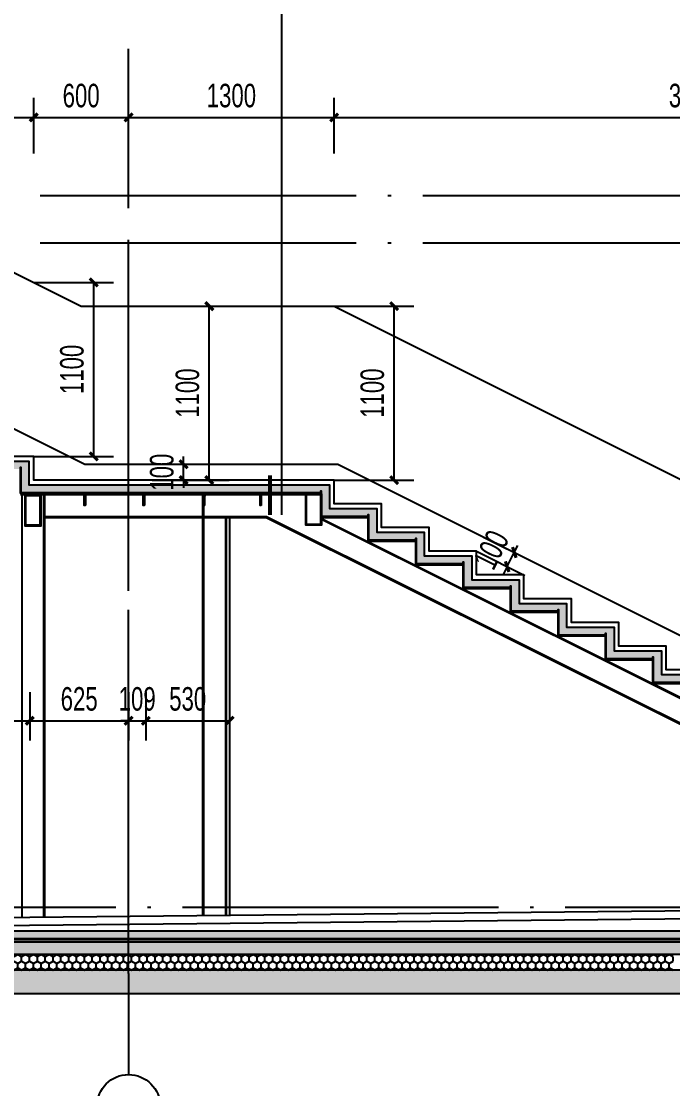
# Model space of a CAD drawing. Extents: x -26219 to 315419, y -160410 to -120810.
# Drawn here: x 152853 to 156972, y -153785 to -147035 of the extents above; entities that cross this region are included whole.
import ezdxf
from ezdxf.xclip import XClip

# ---------------------------------------------------------------- set-up
doc = ezdxf.new("R2010")
doc.units = 0
doc.header["$LTSCALE"] = 1000
doc.header["$MEASUREMENT"] = 0
doc.header["$XCLIPFRAME"] = 0
for name, pattern in [('104-14# 核心筒$2$DOTE', [2.42, 2, -0.2, 0.02, -0.2]), ('104-14# 核心筒$3$DOTE', [2.42, 2, -0.2, 0.02, -0.2]), ('DASH', [0.35, 0.25, -0.1])]:
    doc.linetypes.add(name, pattern=pattern)
for name, color, linetype in [('01-标注_尺寸', 124, 'Continuous'), ('01-标注_符号', 200, 'Continuous'), ('05-填充_天正', 26, 'Continuous'), ('104-14# 核心筒$2$01-标注_轴线坐标', 132, 'Continuous'), ('104-14# 核心筒$2$A_AXIS-轴线', 36, '104-14# 核心筒$2$DOTE'), ('104-14# 核心筒$3$A_AXIS-轴线', 36, '104-14# 核心筒$3$DOTE'), ('A-E_栏杆', 232, 'Continuous'), ('A-O_屋面', 201, 'Continuous'), ('A-SUR_保温', 222, 'Continuous'), ('A-SUR_看线', 231, 'Continuous'), ('A_STR-砼墙', 51, 'Continuous'), ('S_SURFACE', 6, 'Continuous')]:
    doc.layers.add(name, color=color, linetype=linetype)
doc.styles.add('_TCH_DIM_T3', font='ros.shx', dxfattribs={"width": 0.705882, "bigfont": 'jd.shx'})
doc.dimstyles.new('_TCH_ARCH&&50', dxfattribs={"dimtxt": 148.75, "dimasz": 50, "dimexe": 125, "dimexo": 150, "dimgap": 63.125, "dimtad": 1, "dimdec": 0, "dimzin": 0, "dimdsep": 46, "dimtxsty": '_TCH_DIM_T3', "dimblk": 'ARCHTICK', "dimcen": 0.09, "dimclrt": 7, "dimazin": 2, "dimtfac": 1, "dimtdec": 0, "dimtix": 1, "dimtmove": 2, "dimatfit": 3, "dimfxl": 0, "dimtolj": 1, "dimtzin": 0, "dimarcsym": 0})

# ---------------------------------------------------------------- blocks, each defined once
blk = doc.blocks.new('104-14# 核心筒')
at = {"layer": '104-14# 核心筒$2$A_AXIS-轴线'}
for p, q in [((-9370.1, 105800), (120259.9, 105800)), ((-24839, 16700), (120259.9, 16700))]:
    blk.add_line(p, q, dxfattribs=at)
blk = doc.blocks.new('d99d9d9d9dd6')
at = {"layer": '104-14# 核心筒$3$A_AXIS-轴线'}
for p, q in [((-13456, 0), (0, 0)), ((-8056, -4320), (-8056, 0))]:
    blk.add_line(p, q, dxfattribs=at)
at = {"layer": 'A_STR-砼墙'}
for p, q in [((-8739, -1592), (-6936, -1592)), ((-8730, -4264.9), (-8730, -1592)), ((-8592, -4263.6), (-8592, -1592)), ((-8586, -4263.5), (-8586, -1592)), ((-7586, -4253.7), (-7586, -1586)), ((-7580, -4253.7), (-7580, -1586)), ((-8586, -1730), (-7183.9, -1730)), ((-8586, -1736), (-7171.8, -1736)), ((-7442, -4252.3), (-7442, -1731)), ((-7436, -4252.3), (-7436, -1736)), ((-6836, -1742.6), (-1909.3, -4200))]:
    blk.add_line(p, q, dxfattribs=at)
for points in [[(-6842, -1580), (-8731, -1580, -0.414214), (-8736, -1575), (-8736, -1420), (-8742, -1420), (-8742, -1581, 0.414214), (-8737, -1586), (-6842, -1586)], [(-8336, -1586), (-8261, -1586), (-8261, -1590.7, -0.414214), (-8263.3, -1593), (-8320, -1593, 0.414214), (-8329, -1602), (-8329, -1658.7, -0.414214), (-8331.3, -1661), (-8336, -1661), (-8336, -1586)], [(-7963, -1586), (-7888, -1586), (-7888, -1590.7, -0.414214), (-7890.3, -1593), (-7947, -1593, 0.414214), (-7956, -1602), (-7956, -1658.7, -0.414214), (-7958.3, -1661), (-7963, -1661), (-7963, -1586)], [(-7582.1, -1586), (-7507.1, -1586), (-7507.1, -1590.7, -0.414214), (-7509.4, -1593), (-7566.1, -1593, 0.414214), (-7575.1, -1602), (-7575.1, -1658.7, -0.414214), (-7577.4, -1661), (-7582.1, -1661), (-7582.1, -1586)], [(-7224.8, -1586), (-7149.8, -1586), (-7149.8, -1590.7, -0.414214), (-7152.1, -1593), (-7208.8, -1593, 0.414214), (-7217.8, -1602), (-7217.8, -1658.7, -0.414214), (-7220.1, -1661), (-7224.8, -1661), (-7224.8, -1586)], [(-6542, -1730), (-6831, -1730, -0.414214), (-6836, -1725), (-6836, -1570), (-6842, -1570), (-6842, -1731, 0.414214), (-6837, -1736), (-6542, -1736)], [(-6242, -1880), (-6531, -1880, -0.414214), (-6536, -1875), (-6536, -1720), (-6542, -1720), (-6542, -1881, 0.414214), (-6537, -1886), (-6242, -1886)], [(-5942, -2030), (-6231, -2030, -0.414214), (-6236, -2025), (-6236, -1870), (-6242, -1870), (-6242, -2031, 0.414214), (-6237, -2036), (-5942, -2036)], [(-5642, -2180), (-5931, -2180, -0.414214), (-5936, -2175), (-5936, -2020), (-5942, -2020), (-5942, -2181, 0.414214), (-5937, -2186), (-5642, -2186)], [(-5342, -2330), (-5631, -2330, -0.414214), (-5636, -2325), (-5636, -2170), (-5642, -2170), (-5642, -2331, 0.414214), (-5637, -2336), (-5342, -2336)], [(-5042, -2480), (-5331, -2480, -0.414214), (-5336, -2475), (-5336, -2320), (-5342, -2320), (-5342, -2481, 0.414214), (-5337, -2486), (-5042, -2486)], [(-4742, -2630), (-5031, -2630, -0.414214), (-5036, -2625), (-5036, -2470), (-5042, -2470), (-5042, -2631, 0.414214), (-5037, -2636), (-4742, -2636)], [(-4442, -2780), (-4731, -2780, -0.414214), (-4736, -2775), (-4736, -2620), (-4742, -2620), (-4742, -2781, 0.414214), (-4737, -2786), (-4442, -2786)]]:
    blk.add_lwpolyline(points, format="xyb", dxfattribs=at)
for points in [[(-8711, -1592), (-8611, -1592), (-8611, -1792), (-8711, -1792)], [(-8705, -1598), (-8617, -1598), (-8617, -1786), (-8705, -1786)], [(-6936, -1586), (-6836, -1586), (-6836, -1786), (-6936, -1786)], [(-6930, -1592), (-6842, -1592), (-6842, -1780), (-6930, -1780)]]:
    blk.add_lwpolyline(points, close=True, dxfattribs=at)
for points in [[(-6756, -1620), (-6756, -1620)], [(-7185.3, -1736), (-2245.3, -4200)], [(-7183.9, -1730), (-2231.9, -4200)], [(-1922.8, -4200), (-6836, -1749.3)]]:
    blk.add_lwpolyline(points, dxfattribs=at)
blk = doc.blocks.new('_ArchTick')
at = {"color": 0, "linetype": 'ByBlock', "const_width": 0.4}
blk.add_lwpolyline([(-0.5, -0.5), (0.5, 0.5)], dxfattribs=at)
blk = doc.blocks.new('*D607')
at = {"layer": '01-标注_尺寸', "color": 0, "lineweight": -2, "transparency": 16777216}
for p, q in [((154831.4, -147869.7), (154831.4, -147518)), ((159931.4, -147869.7), (159931.4, -147518)), ((154831.4, -147643), (159931.4, -147643))]:
    blk.add_line(p, q, dxfattribs=at)
at = {"layer": 'Defpoints', "color": 0, "transparency": 16777216}
for p in [(159931.4, -147643), (154831.4, -148019.7), (159931.4, -148019.7)]:
    blk.add_point(p, dxfattribs=at)
at = {"layer": '01-标注_尺寸', "color": 0, "lineweight": -2, "transparency": 16777216, "xscale": 50, "yscale": 50, "zscale": 50, "rotation": 180}
blk.add_blockref('_ArchTick', (154831.4, -147643), dxfattribs=at)
at = {"layer": '01-标注_尺寸', "color": 0, "lineweight": -2, "transparency": 16777216, "xscale": 50, "yscale": 50, "zscale": 50}
blk.add_blockref('_ArchTick', (159931.4, -147643), dxfattribs=at)
at = {"layer": '01-标注_尺寸', "color": 7, "transparency": 16777216, "insert": (157381.4, -147505.5), "char_height": 148.75, "attachment_point": 5, "style": '_TCH_DIM_T3'}
blk.add_mtext('\\A1;300×17=5100', dxfattribs=at)
blk = doc.blocks.new('*D894')
at = {"layer": '01-标注_尺寸', "color": 0, "lineweight": -2, "transparency": 16777216}
for p, q in [((153531.4, -147871), (153531.4, -147518)), ((154831.4, -147871), (154831.4, -147518)), ((153531.4, -147643), (154831.4, -147643))]:
    blk.add_line(p, q, dxfattribs=at)
at = {"layer": 'Defpoints', "color": 0, "transparency": 16777216}
for p in [(154831.4, -147643), (153531.4, -148021), (154831.4, -148021)]:
    blk.add_point(p, dxfattribs=at)
at = {"layer": '01-标注_尺寸', "color": 0, "lineweight": -2, "transparency": 16777216, "xscale": 50, "yscale": 50, "zscale": 50, "rotation": 180}
blk.add_blockref('_ArchTick', (153531.4, -147643), dxfattribs=at)
at = {"layer": '01-标注_尺寸', "color": 0, "lineweight": -2, "transparency": 16777216, "xscale": 50, "yscale": 50, "zscale": 50}
blk.add_blockref('_ArchTick', (154831.4, -147643), dxfattribs=at)
at = {"layer": '01-标注_尺寸', "color": 7, "transparency": 16777216, "insert": (154181.4, -147505.5), "char_height": 148.75, "attachment_point": 5, "style": '_TCH_DIM_T3'}
blk.add_mtext('\\A1;1300', dxfattribs=at)
blk = doc.blocks.new('*D895')
at = {"layer": '01-标注_尺寸', "color": 0, "lineweight": -2, "transparency": 16777216}
for p, q in [((152931.4, -147871), (152931.4, -147518)), ((153531.4, -147871), (153531.4, -147518)), ((152931.4, -147643), (153531.4, -147643))]:
    blk.add_line(p, q, dxfattribs=at)
at = {"layer": 'Defpoints', "color": 0, "transparency": 16777216}
for p in [(153531.4, -147643), (152931.4, -148021), (153531.4, -148021)]:
    blk.add_point(p, dxfattribs=at)
at = {"layer": '01-标注_尺寸', "color": 0, "lineweight": -2, "transparency": 16777216, "xscale": 50, "yscale": 50, "zscale": 50, "rotation": 180}
blk.add_blockref('_ArchTick', (152931.4, -147643), dxfattribs=at)
at = {"layer": '01-标注_尺寸', "color": 0, "lineweight": -2, "transparency": 16777216, "xscale": 50, "yscale": 50, "zscale": 50}
blk.add_blockref('_ArchTick', (153531.4, -147643), dxfattribs=at)
at = {"layer": '01-标注_尺寸', "color": 7, "transparency": 16777216, "insert": (153231.4, -147505.5), "char_height": 148.75, "attachment_point": 5, "style": '_TCH_DIM_T3'}
blk.add_mtext('\\A1;600', dxfattribs=at)
blk = doc.blocks.new('*D896')
at = {"layer": '01-标注_尺寸', "color": 0, "lineweight": -2, "transparency": 16777216}
for p, q in [((149631.4, -147871), (149631.4, -147518)), ((152931.4, -147871), (152931.4, -147518)), ((149631.4, -147643), (152931.4, -147643))]:
    blk.add_line(p, q, dxfattribs=at)
at = {"layer": 'Defpoints', "color": 0, "transparency": 16777216}
for p in [(152931.4, -147643), (149631.4, -148021), (152931.4, -148021)]:
    blk.add_point(p, dxfattribs=at)
at = {"layer": '01-标注_尺寸', "color": 0, "lineweight": -2, "transparency": 16777216, "xscale": 50, "yscale": 50, "zscale": 50, "rotation": 180}
blk.add_blockref('_ArchTick', (149631.4, -147643), dxfattribs=at)
at = {"layer": '01-标注_尺寸', "color": 0, "lineweight": -2, "transparency": 16777216, "xscale": 50, "yscale": 50, "zscale": 50}
blk.add_blockref('_ArchTick', (152931.4, -147643), dxfattribs=at)
at = {"layer": '01-标注_尺寸', "color": 7, "transparency": 16777216, "insert": (151281.4, -147505.5), "char_height": 148.75, "attachment_point": 5, "style": '_TCH_DIM_T3'}
blk.add_mtext('\\A1;300×11=3300', dxfattribs=at)
blk = doc.blocks.new('*D1475')
at = {"layer": '01-标注_尺寸', "color": 0, "lineweight": -2, "transparency": 16777216}
for p, q in [((152931.4, -148686.5), (153435.9, -148686.5)), ((153310.9, -149786.5), (153310.9, -148686.5)), ((152931.4, -149786.5), (153435.9, -149786.5))]:
    blk.add_line(p, q, dxfattribs=at)
at = {"layer": 'Defpoints', "color": 0, "transparency": 16777216}
for p in [(152781.4, -148686.5), (153310.9, -148686.5), (152781.4, -149786.5)]:
    blk.add_point(p, dxfattribs=at)
at = {"layer": '01-标注_尺寸', "color": 0, "lineweight": -2, "transparency": 16777216, "xscale": 50, "yscale": 50, "zscale": 50}
for p, rotation in [((153310.9, -148686.5), 90), ((153310.9, -149786.5), 270)]:
    blk.add_blockref('_ArchTick', p, dxfattribs=dict(at, rotation=rotation))
at = {"layer": '01-标注_尺寸', "color": 7, "transparency": 16777216, "insert": (153173.4, -149236.5), "char_height": 148.75, "attachment_point": 5, "rotation": 90, "style": '_TCH_DIM_T3'}
blk.add_mtext('\\A1;1100', dxfattribs=at)
blk = doc.blocks.new('*D1476')
at = {"layer": '01-标注_尺寸', "color": 0, "lineweight": -2, "transparency": 16777216}
for p, q in [((154831.4, -148836.5), (155335.9, -148836.5)), ((155210.9, -149936.5), (155210.9, -148836.5)), ((154831.4, -149936.5), (155335.9, -149936.5))]:
    blk.add_line(p, q, dxfattribs=at)
at = {"layer": 'Defpoints', "color": 0, "transparency": 16777216}
for p in [(154681.4, -148836.5), (155210.9, -148836.5), (154681.4, -149936.5)]:
    blk.add_point(p, dxfattribs=at)
at = {"layer": '01-标注_尺寸', "color": 0, "lineweight": -2, "transparency": 16777216, "xscale": 50, "yscale": 50, "zscale": 50}
for p, rotation in [((155210.9, -148836.5), 90), ((155210.9, -149936.5), 270)]:
    blk.add_blockref('_ArchTick', p, dxfattribs=dict(at, rotation=rotation))
at = {"layer": '01-标注_尺寸', "color": 7, "transparency": 16777216, "insert": (155073.4, -149386.5), "char_height": 148.75, "attachment_point": 5, "rotation": 90, "style": '_TCH_DIM_T3'}
blk.add_mtext('\\A1;1100', dxfattribs=at)
blk = doc.blocks.new('*D1686')
at = {"layer": '01-标注_尺寸', "color": 0, "lineweight": -2, "transparency": 16777216}
for p, q in [((153881.4, -148836.5), (154166.7, -148836.5)), ((154041.7, -149936.5), (154041.7, -148836.5)), ((153881.4, -149936.5), (154166.7, -149936.5))]:
    blk.add_line(p, q, dxfattribs=at)
at = {"layer": 'Defpoints', "color": 0, "transparency": 16777216}
for p in [(153731.4, -148836.5), (154041.7, -148836.5), (153731.4, -149936.5)]:
    blk.add_point(p, dxfattribs=at)
at = {"layer": '01-标注_尺寸', "color": 0, "lineweight": -2, "transparency": 16777216, "xscale": 50, "yscale": 50, "zscale": 50}
for p, rotation in [((154041.7, -148836.5), 90), ((154041.7, -149936.5), 270)]:
    blk.add_blockref('_ArchTick', p, dxfattribs=dict(at, rotation=rotation))
at = {"layer": '01-标注_尺寸', "color": 7, "transparency": 16777216, "insert": (153904.2, -149386.5), "char_height": 148.75, "attachment_point": 5, "rotation": 90, "style": '_TCH_DIM_T3'}
blk.add_mtext('\\A1;1100', dxfattribs=at)
blk = doc.blocks.new('*D1689')
at = {"layer": '01-标注_尺寸', "color": 0, "lineweight": -2, "transparency": 16777216}
for p, q in [((155776.1, -150297), (156082.3, -150450.1)), ((155731.4, -150386.5), (156037.6, -150539.6)), ((155925.8, -150483.7), (155970.5, -150394.2)), ((155970.5, -150394.2), (155992.8, -150349.5)), ((155925.8, -150483.7), (155903.4, -150528.4))]:
    blk.add_line(p, q, dxfattribs=at)
at = {"layer": 'Defpoints', "color": 0, "transparency": 16777216}
for p in [(155641.9, -150229.9), (155597.2, -150319.4), (155970.5, -150394.2)]:
    blk.add_point(p, dxfattribs=at)
at = {"layer": '01-标注_尺寸', "color": 0, "lineweight": -2, "transparency": 16777216, "xscale": 50, "yscale": 50, "zscale": 50}
for p, rotation in [((155970.5, -150394.2), 243.434948822922), ((155925.8, -150483.7), 63.43494882292197)]:
    blk.add_blockref('_ArchTick', p, dxfattribs=dict(at, rotation=rotation))
at = {"layer": '01-标注_尺寸', "color": 7, "transparency": 16777216, "insert": (155825.1, -150377.5), "char_height": 148.75, "attachment_point": 5, "rotation": 63.43495, "style": '_TCH_DIM_T3'}
blk.add_mtext('\\A1;100', dxfattribs=at)
blk = doc.blocks.new('*D1692')
at = {"layer": '01-标注_尺寸', "color": 0, "lineweight": -2, "transparency": 16777216}
for p, q in [((153879.4, -149836.5), (153879.4, -149786.5)), ((153681.4, -149836.5), (154004.4, -149836.5)), ((153879.4, -149936.5), (153879.4, -149836.5)), ((153681.4, -149936.5), (154004.4, -149936.5)), ((153879.4, -149936.5), (153879.4, -149986.5))]:
    blk.add_line(p, q, dxfattribs=at)
at = {"layer": 'Defpoints', "color": 0, "transparency": 16777216}
for p in [(153531.4, -149836.5), (153879.4, -149836.5), (153531.4, -149936.5)]:
    blk.add_point(p, dxfattribs=at)
at = {"layer": '01-标注_尺寸', "color": 0, "lineweight": -2, "transparency": 16777216, "xscale": 50, "yscale": 50, "zscale": 50}
for p, rotation in [((153879.4, -149836.5), 270), ((153879.4, -149936.5), 90)]:
    blk.add_blockref('_ArchTick', p, dxfattribs=dict(at, rotation=rotation))
at = {"layer": '01-标注_尺寸', "color": 7, "transparency": 16777216, "insert": (153741.9, -149886.5), "char_height": 148.75, "attachment_point": 5, "rotation": 90, "style": '_TCH_DIM_T3'}
blk.add_mtext('\\A1;100', dxfattribs=at)
blk = doc.blocks.new('$LinePat$聚苯板')
at = {"color": 0}
for p, q in [((14.8, -8.6), (0, 0)), ((29.7, 0), (14.8, -8.6)), ((14.8, -25.7), (0, -34.3)), ((0, -34.3), (0, -51.4)), ((14.8, -8.6), (14.8, -25.7)), ((29.7, -34.3), (14.8, -25.7)), ((0, -51.4), (14.8, -60)), ((14.8, -60), (29.7, -51.4))]:
    blk.add_line(p, q, dxfattribs=at)
blk = doc.blocks.new('*D1755')
at = {"layer": '01-标注_尺寸', "color": 0, "lineweight": -2, "transparency": 16777216}
for p, q in [((153640.5, -151277.9), (153640.5, -151583.7)), ((154170, -151277.9), (154170, -151583.7)), ((153640.5, -151458.7), (154170, -151458.7))]:
    blk.add_line(p, q, dxfattribs=at)
at = {"layer": 'Defpoints', "color": 0, "transparency": 16777216}
for p in [(153640.5, -151127.9), (154170, -151127.9), (154170, -151458.7)]:
    blk.add_point(p, dxfattribs=at)
at = {"layer": '01-标注_尺寸', "color": 0, "lineweight": -2, "transparency": 16777216, "xscale": 50, "yscale": 50, "zscale": 50, "rotation": 180}
blk.add_blockref('_ArchTick', (153640.5, -151458.7), dxfattribs=at)
at = {"layer": '01-标注_尺寸', "color": 0, "lineweight": -2, "transparency": 16777216, "xscale": 50, "yscale": 50, "zscale": 50}
blk.add_blockref('_ArchTick', (154170, -151458.7), dxfattribs=at)
at = {"layer": '01-标注_尺寸', "color": 7, "transparency": 16777216, "insert": (153905.2, -151321.2), "char_height": 148.75, "attachment_point": 5, "style": '_TCH_DIM_T3'}
blk.add_mtext('\\A1;530', dxfattribs=at)
blk = doc.blocks.new('*D1756')
at = {"layer": '01-标注_尺寸', "color": 0, "lineweight": -2, "transparency": 16777216}
for p, q in [((153531.4, -151277.9), (153531.4, -151583.7)), ((153640.5, -151277.9), (153640.5, -151583.7)), ((153531.4, -151458.7), (153481.4, -151458.7)), ((153531.4, -151458.7), (153640.5, -151458.7)), ((153640.5, -151458.7), (153690.5, -151458.7))]:
    blk.add_line(p, q, dxfattribs=at)
at = {"layer": 'Defpoints', "color": 0, "transparency": 16777216}
for p in [(153531.4, -151127.9), (153640.5, -151127.9), (153640.5, -151458.7)]:
    blk.add_point(p, dxfattribs=at)
at = {"layer": '01-标注_尺寸', "color": 0, "lineweight": -2, "transparency": 16777216, "xscale": 50, "yscale": 50, "zscale": 50}
blk.add_blockref('_ArchTick', (153531.4, -151458.7), dxfattribs=at)
at = {"layer": '01-标注_尺寸', "color": 0, "lineweight": -2, "transparency": 16777216, "xscale": 50, "yscale": 50, "zscale": 50, "rotation": 180}
blk.add_blockref('_ArchTick', (153640.5, -151458.7), dxfattribs=at)
at = {"layer": '01-标注_尺寸', "color": 7, "transparency": 16777216, "insert": (153585.9, -151321.2), "char_height": 148.75, "attachment_point": 5, "style": '_TCH_DIM_T3'}
blk.add_mtext('\\A1;109', dxfattribs=at)
blk = doc.blocks.new('*D1757')
at = {"layer": '01-标注_尺寸', "color": 0, "lineweight": -2, "transparency": 16777216}
for p, q in [((152906.4, -151277.9), (152906.4, -151583.7)), ((153531.4, -151277.9), (153531.4, -151583.7)), ((152906.4, -151458.7), (153531.4, -151458.7))]:
    blk.add_line(p, q, dxfattribs=at)
at = {"layer": 'Defpoints', "color": 0, "transparency": 16777216}
for p in [(152906.4, -151127.9), (153531.4, -151127.9), (153531.4, -151458.7)]:
    blk.add_point(p, dxfattribs=at)
at = {"layer": '01-标注_尺寸', "color": 0, "lineweight": -2, "transparency": 16777216, "xscale": 50, "yscale": 50, "zscale": 50, "rotation": 180}
blk.add_blockref('_ArchTick', (152906.4, -151458.7), dxfattribs=at)
at = {"layer": '01-标注_尺寸', "color": 0, "lineweight": -2, "transparency": 16777216, "xscale": 50, "yscale": 50, "zscale": 50}
blk.add_blockref('_ArchTick', (153531.4, -151458.7), dxfattribs=at)
at = {"layer": '01-标注_尺寸', "color": 7, "transparency": 16777216, "insert": (153218.9, -151321.2), "char_height": 148.75, "attachment_point": 5, "style": '_TCH_DIM_T3'}
blk.add_mtext('\\A1;625', dxfattribs=at)
blk = doc.blocks.new('*D1758')
at = {"layer": '01-标注_尺寸', "color": 0, "lineweight": -2, "transparency": 16777216}
for p, q in [((149331.4, -151277.9), (149331.4, -151583.7)), ((152906.4, -151277.9), (152906.4, -151583.7)), ((149331.4, -151458.7), (152906.4, -151458.7))]:
    blk.add_line(p, q, dxfattribs=at)
at = {"layer": 'Defpoints', "color": 0, "transparency": 16777216}
for p in [(149331.4, -151127.9), (152906.4, -151127.9), (152906.4, -151458.7)]:
    blk.add_point(p, dxfattribs=at)
at = {"layer": '01-标注_尺寸', "color": 0, "lineweight": -2, "transparency": 16777216, "xscale": 50, "yscale": 50, "zscale": 50, "rotation": 180}
blk.add_blockref('_ArchTick', (149331.4, -151458.7), dxfattribs=at)
at = {"layer": '01-标注_尺寸', "color": 0, "lineweight": -2, "transparency": 16777216, "xscale": 50, "yscale": 50, "zscale": 50}
blk.add_blockref('_ArchTick', (152906.4, -151458.7), dxfattribs=at)
at = {"layer": '01-标注_尺寸', "color": 7, "transparency": 16777216, "insert": (151118.9, -151321.2), "char_height": 148.75, "attachment_point": 5, "style": '_TCH_DIM_T3'}
blk.add_mtext('\\A1;3575', dxfattribs=at)

msp = doc.modelspace()

# ---------------------------------------------------------------- hatches: boundary and pattern name
at = {"layer": '05-填充_天正'}
h = msp.add_hatch(dxfattribs=at)
h.set_pattern_fill('钢筋混凝土', color=256, scale=20, style=0)
h.set_pattern_definition([(45, (0, 0), (-35.355339, 35.355339), []), (50, (0, 0), (143.452037, -12.55043), [15, -165]), (355, (0, 0), (-27.75027, 150.43843), [12, -132]), (100.4514, (11.95, -1.05), (115.70188, 137.88791), [12.74804, -140.22842]), (46.1842, (0, 40), (213.44821, -33.1038), [22.5, -247.5]), (96.6356, (17.79, 37.24), (186.93254, 194.82357), [19.12206, -210.3426]), (351.1842, (0, 40), (186.9324, 194.82372), [18, -198]), (21, (20, 30), (119.38141, -80.52378), [15, -165]), (326, (20, 30), (48.66307, 145.03001), [12, -132]), (71.4514, (29.95, 23.29), (168.04453, 64.5061), [12.74804, -140.22842]), (37.5, (0, 0), (2.431971, 66.578771), [0, -130.4, 0, -134, 0, -132.5]), (7.5, (0, 0), (52.613907, 78.882342), [0, -76.4, 0, -127.4, 0, -50.5]), (327.5, (-44.6, 0), (106.764487, -4.510974), [0, -50, 0, -156, 0, -207]), (317.5, (-64.6, 0), (116.637234, 20.020996), [0, -65, 0, -103.6, 0, -147])])
h.paths.add_polyline_path([(159901.4, -152636.5), (159678.1, -152636.5), (159551.4, -152573.3), (159551.4, -152416.5), (159251.4, -152416.5), (159251.4, -152266.5), (158951.4, -152266.5), (158951.4, -152116.5), (158651.4, -152116.5), (158651.4, -151966.5), (158351.4, -151966.5), (158351.4, -151816.5), (158051.4, -151816.5), (158051.4, -151666.5), (157751.4, -151666.5), (157751.4, -151516.5), (157451.4, -151516.5), (157451.4, -151366.5), (157151.4, -151366.5), (157151.4, -151216.5), (156851.4, -151216.5), (156851.4, -151066.5), (156551.4, -151066.5), (156551.4, -150916.5), (156251.4, -150916.5), (156251.4, -150766.5), (155951.4, -150766.5), (155951.4, -150616.5), (155651.4, -150616.5), (155651.4, -150466.5), (155351.4, -150466.5), (155351.4, -150316.5), (155051.4, -150316.5), (155051.4, -150166.5), (154751.4, -150166.5), (154751.4, -150016.5), (152851.4, -150016.5), (152851.4, -149866.5), (152551.4, -149866.5), (152551.4, -149716.5), (152251.4, -149716.5), (152251.4, -149566.5), (151951.4, -149566.5), (151951.4, -149416.5), (151651.4, -149416.5), (151651.4, -149266.5), (151351.4, -149266.5), (151351.4, -149116.5), (151051.4, -149116.5), (151051.4, -148966.5), (150751.4, -148966.5), (150751.4, -148816.5), (150451.4, -148816.5), (150451.4, -148666.5), (150151.4, -148666.5), (150151.4, -148516.5), (149851.4, -148516.5), (149851.4, -148486.5), (149031.4, -148486.5), (149031.4, -148286.5), (149601.4, -148286.5), (149601.4, -148316.5), (149901.4, -148316.5), (149901.4, -148466.5), (150201.4, -148466.5), (150201.4, -148616.5), (150501.4, -148616.5), (150501.4, -148766.5), (150801.4, -148766.5), (150801.4, -148916.5), (151101.4, -148916.5), (151101.4, -149066.5), (151401.4, -149066.5), (151401.4, -149216.5), (151701.4, -149216.5), (151701.4, -149366.5), (152001.4, -149366.5), (152001.4, -149516.5), (152301.4, -149516.5), (152301.4, -149666.5), (152601.4, -149666.5), (152601.4, -149816.5), (152901.4, -149816.5), (152901.4, -149966.5), (154801.4, -149966.5), (154801.4, -150116.5), (155101.4, -150116.5), (155101.4, -150266.5), (155401.4, -150266.5), (155401.4, -150416.5), (155701.4, -150416.5), (155701.4, -150566.5), (156001.4, -150566.5), (156001.4, -150716.5), (156301.4, -150716.5), (156301.4, -150866.5), (156601.4, -150866.5), (156601.4, -151016.5), (156901.4, -151016.5), (156901.4, -151166.5), (157201.4, -151166.5), (157201.4, -151316.5), (157501.4, -151316.5), (157501.4, -151466.5), (157801.4, -151466.5), (157801.4, -151616.5), (158101.4, -151616.5), (158101.4, -151766.5), (158401.4, -151766.5), (158401.4, -151916.5), (158701.4, -151916.5), (158701.4, -152066.5), (159001.4, -152066.5), (159001.4, -152216.5), (159301.4, -152216.5), (159301.4, -152366.5), (159601.4, -152366.5), (159601.4, -152516.5), (159901.4, -152516.5)])
h = msp.add_hatch(dxfattribs=at)
h.set_pattern_fill('钢筋混凝土', color=256, scale=50, style=0)
h.set_pattern_definition([(45, (0, 0), (-88.38835, 88.38835), []), (50, (0, 0), (358.6301, -31.37607), [37.5, -412.5]), (355, (0, 0), (-69.37567, 376.09607), [30, -330]), (100.4514, (29.9, -2.6), (289.2547, 344.71977), [31.8701, -350.57106]), (46.1842, (0, 100), (533.6205, -82.7595), [56.25, -618.75]), (96.6356, (44.47, 93.1), (467.3314, 487.0589), [47.8051, -525.8565]), (351.1842, (0, 100), (467.331, 487.0593), [45, -495]), (21, (50, 75), (298.45353, -201.30945), [37.5, -412.5]), (326, (50, 75), (121.65767, 362.575), [30, -330]), (71.4514, (74.87, 58.22), (420.1113, 161.26525), [31.8701, -350.57106]), (37.5, (0, 0), (6.07993, 166.44693), [0, -326, 0, -335, 0, -331.25]), (7.5, (0, 0), (131.53477, 197.20586), [0, -191, 0, -318.5, 0, -126.25]), (327.5, (-111.5, 0), (266.91122, -11.277436), [0, -125, 0, -390, 0, -517.5]), (317.5, (-161.5, 0), (291.59308, 50.0525), [0, -162.5, 0, -259, 0, -367.5])])
h.paths.add_polyline_path([(161587.4, -153036.5), (159808.1, -153036.5), (159808.1, -152736.5), (159208.1, -152736.5), (159208.1, -153036.5), (149281.4, -153036.5), (149281.4, -153186.5), (161587.4, -153186.5)])
h = msp.add_hatch(dxfattribs=at)
h.set_pattern_fill('钢筋混凝土', color=256, scale=20, style=0)
h.set_pattern_definition([(45, (207292.14, -322425.46), (-35.355339, 35.355339), []), (50, (207292.14, -322425.46), (143.45204, -12.55043), [15, -165]), (355, (207292.14, -322425.46), (-27.75027, 150.43843), [12, -132]), (100.4514, (207304.09, -322426.5), (115.70188, 137.88791), [12.74804, -140.22842]), (46.1842, (207292.14, -322385.46), (213.44821, -33.1038), [22.5, -247.5]), (96.6356, (207309.93, -322388.22), (186.93254, 194.82357), [19.12206, -210.3426]), (351.1842, (207292.14, -322385.46), (186.9324, 194.82372), [18, -198]), (21, (207312.14, -322395.46), (119.38141, -80.52378), [15, -165]), (326, (207312.14, -322395.46), (48.66307, 145.03001), [12, -132]), (71.4514, (207322.09, -322402.17), (168.04453, 64.5061), [12.74804, -140.22842]), (37.5, (207292.14, -322425.46), (2.431971, 66.578771), [0, -130.4, 0, -134, 0, -132.5]), (7.5, (207292.14, -322425.46), (52.613907, 78.882342), [0, -76.4, 0, -127.4, 0, -50.5]), (327.5, (207247.54, -322425.46), (106.764487, -4.510974), [0, -50, 0, -156, 0, -207]), (317.5, (207227.54, -322425.46), (116.637234, 20.020996), [0, -65, 0, -103.6, 0, -147])])
h.paths.add_polyline_path([(159208.1, -152836.5), (159208.1, -152786.5), (149281.4, -152786.5), (149281.4, -152836.5)])
at = {"layer": 'A-SUR_保温'}
h = msp.add_hatch(dxfattribs=at)
h.set_pattern_fill('加气混凝土', color=26, scale=20)
h.set_pattern_definition([(0, (84534.8, -190491.23), (120, 240), [0, -240]), (0, (84394.4, -190523.63), (120, 240), [0, -240]), (0, (84472.4, -190526.03), (120, 240), [0, -240]), (0, (84557.6, -190455.23), (120, 240), [0, -240]), (0, (84458, -190538.03), (120, 240), [0, -240]), (0, (84581.6, -190304.03), (120, 240), [0, -240]), (0, (84508.4, -190323.23), (120, 240), [0, -240]), (0, (84546.8, -190353.23), (120, 240), [0, -240]), (0, (84351.2, -190358.03), (120, 240), [0, -240]), (0, (84468.8, -190368.83), (120, 240), [0, -240]), (0, (84423.2, -190430.03), (120, 240), [0, -240]), (0, (84425.6, -190520.03), (120, 240), [0, -240]), (0, (84515.6, -190529.63), (120, 240), [0, -240]), (0, (84581.6, -190424.03), (120, 240), [0, -240]), (0, (84357.2, -190461.23), (120, 240), [0, -240]), (0, (84377.6, -190420.43), (120, 240), [0, -240]), (0, (84471.2, -190437.23), (120, 240), [0, -240]), (0, (84437.6, -190472.03), (120, 240), [0, -240]), (0, (84418.4, -190392.83), (120, 240), [0, -240]), (0, (84448.4, -190302.83), (120, 240), [0, -240]), (0, (84366.8, -190511.63), (120, 240), [0, -240]), (0, (84498.8, -190352.03), (120, 240), [0, -240]), (0, (84387.2, -190348.43), (120, 240), [0, -240]), (0, (84368, -190317.23), (120, 240), [0, -240]), (130.601294, (84566.854, -190379.172), (-599.9999934, 720.0000031), [10.5366, -4414.8444]), (18.43495, (84549.71, -190374.6), (599.999998, 239.999998), [10.8421, -1507.05116]), (90, (84549.71, -190384.89), (120, 240), [10.2857, -469.71426]), (161.56505, (84559.997, -190388.315), (-600.000003, 239.999982), [10.8421, -1507.05116]), (53.1301, (84559.997, -190388.315), (120, 240), [11.4286, -1188.5714]), (135, (84569.14, -190510.6), (-120.000015, 239.99998), [9.69746, -669.12504]), (45, (84555.426, -190510.6), (120, 240), [9.69746, -669.12504]), (135, (84562.28, -190517.46), (-120.000015, 239.99998), [9.69746, -669.12504]), (45, (84562.28, -190517.46), (120, 240), [9.69746, -669.12504]), (116.56505, (84453.71, -190349.46), (-2e-05, 480), [12.7775, -255.5506]), (180, (84448, -190338.03), (-120, 240), [13.7143, -226.2857]), (63.43495, (84428.57, -190349.46), (1e-06, 480), [12.7775, -255.5506]), (116.56505, (84434.28, -190360.89), (-2e-05, 480), [12.7775, -255.5506]), (0, (84434.28, -190360.89), (120, 240), [13.7143, -226.2857]), (63.43495, (84448, -190360.89), (1e-06, 480), [12.7775, -255.5506]), (107.102728, (84543.997, -190430.6), (-359.9999862, 1200.0000019), [15.54454, -6513.161]), (143.972626, (84539.426, -190415.743), (-2279.999971, 1679.999998), [15.54454, -3248.808]), (180, (84526.85, -190406.6), (-120, 240), [14.85714, -225.14284]), (36.027373, (84499.426, -190415.743), (2279.999983, 1679.999982), [15.54454, -3248.808]), (71.56505, (84494.854, -190429.457), (360.000002, 1199.999998), [14.4561, -1503.4371]), (107.102728, (84499.4255, -190444.315), (-359.9999862, 1200.0000019), [15.54454, -6513.161]), (143.972626, (84511.997, -190453.457), (-2279.999971, 1679.999998), [15.54454, -3248.808]), (0, (84512, -190453.46), (120, 240), [14.85714, -225.14284]), (36.027373, (84526.854, -190453.457), (2279.999983, 1679.999982), [15.54454, -3248.808]), (71.56505, (84539.426, -190444.315), (360.000002, 1199.999998), [14.4561, -1503.4371]), (150.25512, (84546.283, -190318.6), (-360.000001, 239.999997), [9.214, -1925.72784]), (90, (84538.28, -190323.17), (120, 240), [9.14286, -470.8571]), (29.74488, (84538.283, -190323.172), (360, 239.999999), [9.214, -1925.72784]), (116.56505, (84490.28, -190488.89), (-2e-05, 480), [12.7775, -255.5506]), (168.690067, (84484.568, -190477.457), (-1080.000001, 239.999994), [11.6549, -2435.8742]), (41.185925, (84463.997, -190483.172), (2999.9999818, 2639.9999769), [12.14874, -5090.3208]), (90, (84464, -190494.6), (120, 240), [11.4286, -468.5714]), (138.814074, (84473.14, -190502.6), (-2999.9999467, 2640.0000168), [12.14874, -5090.3208]), (16.699244, (84473.14, -190502.6), (3959.9999702, 1199.9999874), [11.9318, -4999.415]), (60.945396, (84484.568, -190499.172), (119.9999997, 239.9999979), [11.76643, -4930.1358]), (109.983106, (84389.711, -190388.315), (-600.0000023, 1679.9999956), [13.3768, -5604.879]), (155.556045, (84385.14, -190375.743), (-1560.000006, 719.999985), [13.8092, -5786.0526]), (24.443955, (84359.997, -190375.743), (1560.0000008, 719.9999965), [13.8092, -5786.0526]), (70.016893, (84355.426, -190388.315), (600.0000018, 1679.9999958), [13.3768, -5604.879]), (109.983106, (84359.997, -190400.886), (-600.0000023, 1679.9999956), [13.3768, -5604.879]), (160.016893, (84372.568, -190405.457), (-600.0000004, 239.999989), [13.3768, -2795.751]), (19.983107, (84372.568, -190405.457), (599.9999967, 239.9999996), [13.3768, -2795.751]), (70.016893, (84385.14, -190400.886), (600.0000018, 1679.9999958), [13.3768, -5604.879]), (122.005383, (84478.854, -190410.03), (-120.000016, 239.999988), [10.7817, -2253.3736]), (18.43495, (84462.854, -190404.315), (599.999998, 239.999998), [10.8421, -1507.05116]), (90, (84462.85, -190414.6), (120, 240), [10.2857, -469.71426]), (161.56505, (84473.14, -190418.03), (-600.000003, 239.999982), [10.8421, -1507.05116]), (54.462322, (84473.14, -190418.029), (839.9999988, 1199.9999982), [9.8312, -4119.2846]), (116.56505, (84409.14, -190468.31), (-2e-05, 480), [12.7775, -255.5506]), (180, (84403.43, -190456.89), (-120, 240), [12.5714, -227.42856]), (59.036243, (84383.997, -190468.315), (120.0000004, 239.999999), [13.3279, -2785.5288]), (120.963756, (84390.854, -190479.743), (-120.0000164, 239.999989), [13.3279, -2785.5288]), (0, (84390.85, -190479.74), (120, 240), [12.5714, -227.42856]), (63.43495, (84403.43, -190479.74), (1e-06, 480), [12.7775, -255.5506])])
h.paths.add_polyline_path([(159208.1, -152936.5), (159208.1, -152856.5), (149281.4, -152856.5), (149281.4, -152936.5)])

# ---------------------------------------------------------------- linework, layer by layer
at = {"layer": '01-标注_符号'}
msp.add_line((154501.5, -150156.5), (154501.5, -146610.4), dxfattribs=at)
at = {"layer": '01-标注_符号', "const_width": 25}
msp.add_lwpolyline([(154426.5, -150156.5), (154426.5, -149906.5)], dxfattribs=at)
at = {"layer": '104-14# 核心筒$2$01-标注_轴线坐标'}
msp.add_line((153531.4, -153056.5), (153531.4, -153696.2), dxfattribs=at)
msp.add_circle((153531.4, -153896.2), 200, dxfattribs=at)
at = {"layer": '104-14# 核心筒$3$A_AXIS-轴线'}
for p, q in [((153531.4, -153056.5), (153531.4, -147208.4)), ((148131.4, -148136.5), (161587.4, -148136.5)), ((149031.4, -152636.5), (161587.4, -152636.5))]:
    msp.add_line(p, q, dxfattribs=at)
at = {"layer": 'A-E_栏杆'}
for points in [[(149631.4, -147036.5), (153231.4, -148836.5)], [(149031.4, -148036.5), (149655, -148036.5), (153255, -149836.5), (154855, -149836.5), (160055, -152436.5), (160131.4, -152436.5), (160131.4, -152636.5)], [(153231.4, -148836.5), (154831.4, -148836.5)], [(154831.4, -148836.5), (159931.4, -151386.5)]]:
    msp.add_lwpolyline(points, dxfattribs=at)
at = {"layer": 'A-O_屋面', "linetype": 'DASH', "ltscale": 0.2, "const_width": 5}
msp.add_lwpolyline([(159198.1, -152846.5), (149286.4, -152846.5), (149286.4, -152731.5), (149081.4, -152731.5)], dxfattribs=at)
at = {"layer": 'A-SUR_保温'}
for p, q in [((149281.4, -152736.5), (159481.3, -152636.5)), ((149281.8, -152786.5), (159188.1, -152689.3)), ((149281.4, -152786.5), (159188.1, -152786.5)), ((149281.4, -152836.5), (159188.1, -152836.5)), ((149281.4, -152856.5), (159208.1, -152856.5)), ((159208.1, -152936.5), (149281.4, -152936.5))]:
    msp.add_line(p, q, dxfattribs=at)
at = {"layer": 'A-SUR_看线'}
msp.add_line((154170, -150172.5), (154170, -152688.5), dxfattribs=at)
at = {"layer": 'A_STR-砼墙'}
for p, q in [((159208.1, -153036.5), (149281.4, -153036.5)), ((161587.4, -153186.5), (149281.4, -153186.5))]:
    msp.add_line(p, q, dxfattribs=at)
for points in [[(152601.4, -149816.5), (152901.4, -149816.5), (152901.4, -149966.5), (154801.4, -149966.5), (154801.4, -150116.5), (155101.4, -150116.5), (155101.4, -150266.5), (155401.4, -150266.5), (155401.4, -150416.5), (155701.4, -150416.5), (155701.4, -150566.5), (156001.4, -150566.5), (156001.4, -150716.5), (156301.4, -150716.5), (156301.4, -150866.5), (156601.4, -150866.5), (156601.4, -151016.5), (156901.4, -151016.5), (156901.4, -151166.5), (157201.4, -151166.5)], [(157151.4, -151216.5), (156851.4, -151216.5), (156851.4, -151066.5), (156551.4, -151066.5), (156551.4, -150916.5), (156251.4, -150916.5), (156251.4, -150766.5), (155951.4, -150766.5), (155951.4, -150616.5), (155651.4, -150616.5), (155651.4, -150466.5), (155351.4, -150466.5), (155351.4, -150316.5), (155051.4, -150316.5), (155051.4, -150166.5), (154751.4, -150166.5), (154751.4, -150016.5), (152851.4, -150016.5)]]:
    msp.add_lwpolyline(points, dxfattribs=at)
at = {"layer": 'S_SURFACE'}
for points in [[(157231.4, -151136.5), (156931.4, -151136.5), (156931.4, -150986.5), (156631.4, -150986.5), (156631.4, -150836.5), (156331.4, -150836.5), (156331.4, -150686.5), (156031.4, -150686.5), (156031.4, -150536.5), (155731.4, -150536.5), (155731.4, -150386.5), (155431.4, -150386.5), (155431.4, -150236.5), (155131.4, -150236.5), (155131.4, -150086.5), (154831.4, -150086.5), (154831.4, -150056.5), (154831.4, -149936.5), (152931.4, -149936.5), (152931.4, -149786.5), (152631.4, -149786.5)], [(152931.4, -149936.5), (152931.4, -149936.5)], [(154831.4, -150056.5), (154831.4, -150056.5)]]:
    msp.add_lwpolyline(points, dxfattribs=at)

# ---------------------------------------------------------------- block references
ref = msp.add_blockref('104-14# 核心筒', (150626, -164550))
XClip(ref).set_block_clipping_path([(94550.0000000024, 12139.8027840568), (105750.0000113929, 22499.9999875159)])
ref = msp.add_blockref('104-14# 核心筒', (162825.3, -253650))
XClip(ref).set_block_clipping_path([(94442.2879467641, 101022.6274729816), (105150.0000113929, 111550)])
msp.add_blockref('d99d9d9d9dd6', (161587.4, -148436.5))
at = {"layer": 'A-SUR_保温', "color": 26, "xscale": 1.671606721957018, "yscale": 1.666666666666667, "zscale": 1.666666666666667, "rotation": 179.9999999999582}
for p in [(152855, -153036.5), (152904.6, -153036.5), (152954.3, -153036.5), (153003.9, -153036.5), (153053.5, -153036.5), (153103.2, -153036.5), (153152.8, -153036.5), (153202.4, -153036.5), (153252.1, -153036.5), (153301.7, -153036.5), (153351.3, -153036.5), (153401, -153036.5), (153450.6, -153036.5), (153500.2, -153036.5), (153549.9, -153036.5), (153599.5, -153036.5), (153649.1, -153036.5), (153698.8, -153036.5), (153748.4, -153036.5), (153798, -153036.5), (153847.7, -153036.5), (153897.3, -153036.5), (153946.9, -153036.5), (153996.6, -153036.5), (154046.2, -153036.5), (154095.8, -153036.5), (154145.5, -153036.5), (154195.1, -153036.5), (154244.7, -153036.5), (154294.4, -153036.5), (154344, -153036.5), (154393.6, -153036.5), (154443.3, -153036.5), (154492.9, -153036.5), (154542.5, -153036.5), (154592.2, -153036.5), (154641.8, -153036.5), (154691.4, -153036.5), (154741.1, -153036.5), (154790.7, -153036.5), (154840.3, -153036.5), (154890, -153036.5), (154939.6, -153036.5), (154989.2, -153036.5), (155038.9, -153036.5), (155088.5, -153036.5), (155138.1, -153036.5), (155187.8, -153036.5), (155237.4, -153036.5), (155287.1, -153036.5), (155336.7, -153036.5), (155386.3, -153036.5), (155436, -153036.5), (155485.6, -153036.5), (155535.2, -153036.5), (155584.9, -153036.5), (155634.5, -153036.5), (155684.1, -153036.5), (155733.8, -153036.5), (155783.4, -153036.5), (155833, -153036.5), (155882.7, -153036.5), (155932.3, -153036.5), (155981.9, -153036.5), (156031.6, -153036.5), (156081.2, -153036.5), (156130.8, -153036.5), (156180.5, -153036.5), (156230.1, -153036.5), (156279.7, -153036.5), (156329.4, -153036.5), (156379, -153036.5), (156428.6, -153036.5), (156478.3, -153036.5), (156527.9, -153036.5), (156577.5, -153036.5), (156627.2, -153036.5), (156676.8, -153036.5), (156726.4, -153036.5), (156776.1, -153036.5), (156825.7, -153036.5), (156875.3, -153036.5), (156925, -153036.5), (156974.6, -153036.5)]:
    msp.add_blockref('$LinePat$聚苯板', p, dxfattribs=at)

# ---------------------------------------------------------------- dimensions: what is measured, and where the dimension line sits
at = {"layer": '01-标注_尺寸'}
for p1, p2, distance, text, picture, middle in [((149631.4, -148021), (152931.4, -148021), 378.1, '300×11=3300', '*D896', (151281.4, -147505.5)), ((154831.4, -148019.7), (159931.4, -148019.7), 376.8, '300×17=5100', '*D607', (157381.4, -147505.5))]:
    dim = msp.add_aligned_dim(p1=p1, p2=p2, distance=distance, text=text, dimstyle='_TCH_ARCH&&50', dxfattribs=at)
    dim.commit()
    dim.dimension.update_dxf_attribs({"geometry": picture, "text_midpoint": middle})
for p1, p2, distance, picture, middle in [((152931.4, -148021), (153531.4, -148021), 378.1, '*D895', (153231.4, -147505.5)), ((153531.4, -148021), (154831.4, -148021), 378.1, '*D894', (154181.4, -147505.5)), ((152781.4, -149786.5), (152781.4, -148686.5), -529.5, '*D1475', (153173.4, -149236.5)), ((153731.4, -149936.5), (153731.4, -148836.5), -310.3, '*D1686', (153904.2, -149386.5)), ((154681.4, -149936.5), (154681.4, -148836.5), -529.5, '*D1476', (155073.4, -149386.5)), ((153531.4, -149936.5), (153531.4, -149836.5), -348, '*D1692', (153741.9, -149886.5)), ((155597.2, -150319.4), (155641.9, -150229.9), -367.4, '*D1689', (155825.1, -150377.5)), ((149331.4, -151127.9), (152906.4, -151127.9), -330.8, '*D1758', (151118.9, -151321.2)), ((152906.4, -151127.9), (153531.4, -151127.9), -330.8, '*D1757', (153218.9, -151321.2)), ((153531.4, -151127.9), (153640.5, -151127.9), -330.8, '*D1756', (153585.9, -151321.2)), ((153640.4609, -151127.9213), (154170.0085, -151127.9213), -330.8017, '*D1755', (153905.2347, -151321.223))]:
    dim = msp.add_aligned_dim(p1=p1, p2=p2, distance=distance, dimstyle='_TCH_ARCH&&50', dxfattribs=at)
    dim.commit()
    dim.dimension.update_dxf_attribs({"geometry": picture, "text_midpoint": middle})

doc.saveas('drawing.dxf')
